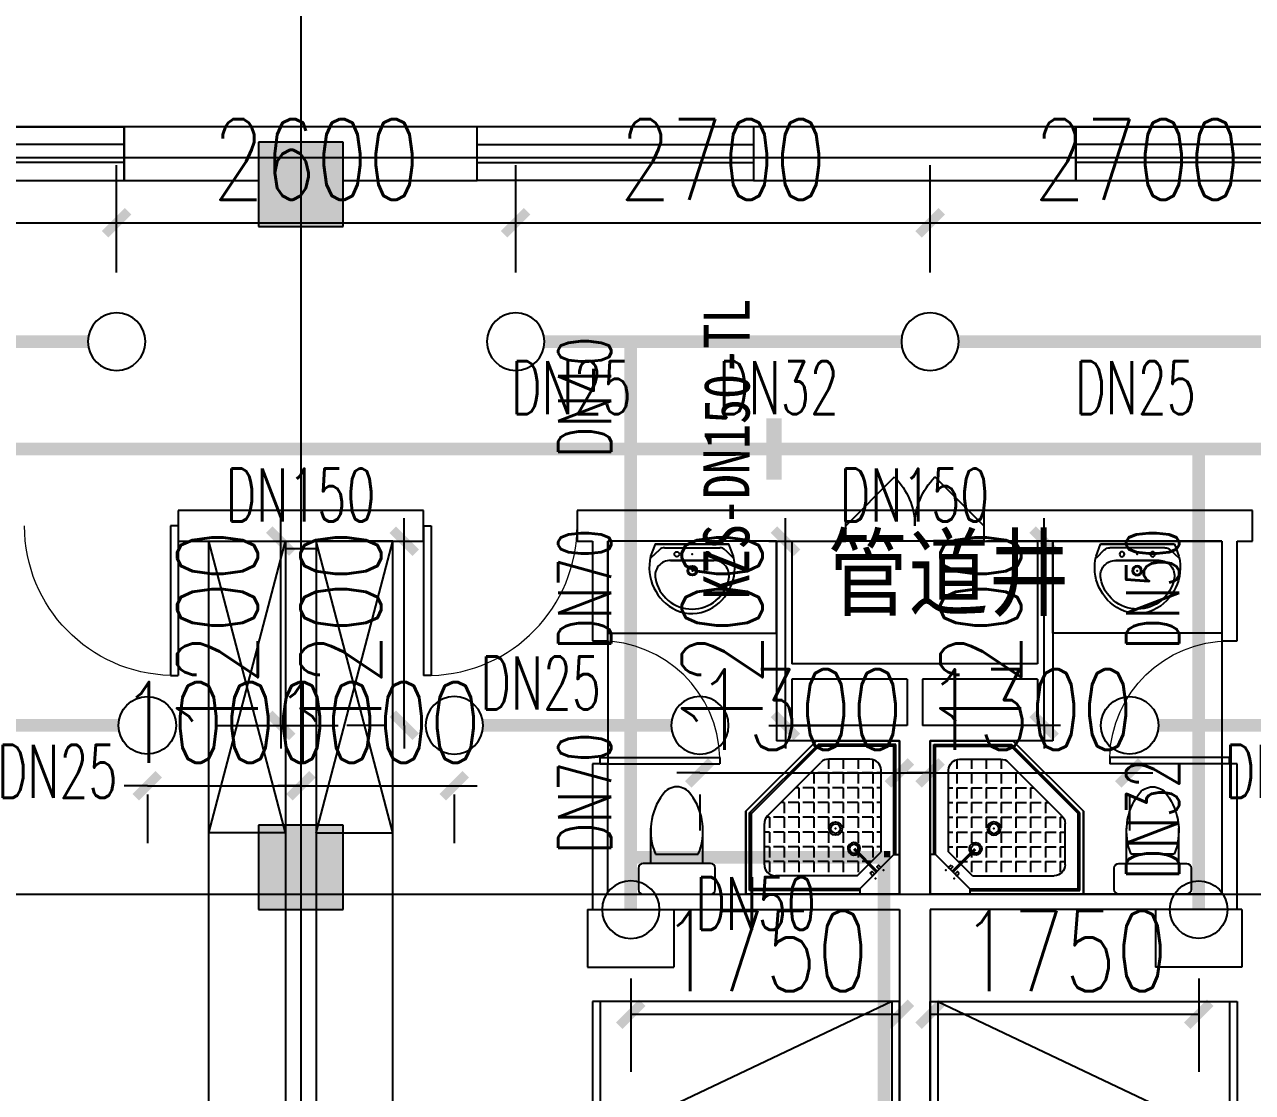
# Model space of a CAD drawing. Extents: x 0 to 2838408, y -923048 to 203859.
# Drawn here: x 2754963 to 2762963, y -263584 to -256626 of the extents above; entities that cross this region are included whole.
import ezdxf
from ezdxf.enums import TextEntityAlignment as Align

# ---------------------------------------------------------------- set-up
doc = ezdxf.new("R2010")
doc.units = 0
doc.header["$LTSCALE"] = 1000
for name, color, linetype in [('A-Fixt', 81, 'Continuous'), ('CLAYER', 7, 'Continuous'), ('COLUMN', 9, 'Continuous'), ('DIM_喷淋', 3, 'Continuous'), ('DOOR_FIRE', 4, 'Continuous'), ('DOTE', 8, 'Continuous'), ('EQUIP_喷头', 7, 'Continuous'), ('GROUND', 2, 'Continuous'), ('PIPE-喷淋', 6, 'Continuous'), ('PUB_HATCH', 8, 'Continuous'), ('TEXT_喷淋', 7, 'Continuous'), ('TWT_DIM', 3, 'Continuous'), ('WALL', 9, 'Continuous'), ('WINDOW', 4, 'Continuous'), ('XREF', 8, 'Continuous'), ('抗震支吊架', 2, 'Continuous'), ('洁具', 213, 'Continuous'), ('配景', 3, 'Continuous')]:
    doc.layers.add(name, color=color, linetype=linetype)
doc.styles.add('_TCH_DIM_T3', font='SIMPLEX', dxfattribs={"width": 0.75, "bigfont": 'HZTXT'})
doc.styles.add('_TWT_PIPEDN', font='SIMPLEX', dxfattribs={"width": 0.8, "height": 2.3, "bigfont": 'HZTXT'})
doc.styles.add('kzcad', font='', dxfattribs={"width": 0.8})
doc.styles.get("Standard").update_dxf_attribs({"font": 'geniso.shx', "bigfont": 'hztxt.shx'})
doc.styles.get('kzcad').set_extended_font_data('SimSun')
doc.dimstyles.new('_TWT_ARCH&&150', dxfattribs={"dimtxt": 525, "dimasz": 150, "dimexe": 375, "dimexo": 450, "dimgap": 150, "dimtad": 1, "dimdec": 0, "dimzin": 0, "dimdsep": 46, "dimtxsty": '_TCH_DIM_T3', "dimblk": 'ARCHTICK', "dimcen": 0.09, "dimclrt": 7, "dimazin": 2, "dimtfac": 1, "dimtdec": 0, "dimtix": 1, "dimtmove": 2, "dimatfit": 3, "dimfxl": 1, "dimtolj": 1, "dimtzin": 0, "dimarcsym": 0})

# ---------------------------------------------------------------- blocks, each defined once
blk = doc.blocks.new('1F平面-CAD导入_dwg_Drawing4_t3_dwg_$plan$00001613-474159-1F-927810-1F')
at = {"layer": '洁具'}
for p, q in [((-30, 250), (-170, 250)), ((-200, 169.7), (-430.4, 169.7)), ((-260.4, -139.7), (-260.4, 139.7)), ((-200, -169.7), (-200, -220)), ((-170, -250), (-30, -250))]:
    blk.add_line(p, q, dxfattribs=at)
for points in [[(-200, 220), (-200, 169.7), (-200, -169.7), (-430.4, -169.7)], [(0, -220), (0, 220)]]:
    blk.add_lwpolyline(points, dxfattribs=at)
for centre, radius, start, end in [((-170, 220), 30, 90, 180), ((-30, 220), 30, 0, 90), ((-412.8, -227.4), 397.5, 67.45048, 126.63814), ((-589.6, 0), 109.8, 123.45086, 236.54914), ((-412.8, 227.4), 397.5, 233.36186, 292.54952), ((-170, -220), 30, 180, 270), ((-30, -220), 30, 270, 0)]:
    blk.add_arc(centre, radius, start, end, dxfattribs=at)
blk = doc.blocks.new('$lvtry$00000169')
at = {"color": 0}
for p, q in [((258.9, -36), (258.9, 0)), ((258.9, -36), (36, -258.9)), ((258.9, -24), (976, -24)), ((258.9, -36), (964, -36)), ((964, -36), (976, -24)), ((964, -36), (964, -525.1)), ((976, -24), (976, -530.1)), ((276.1, -120), (120, -276.1)), ((143.9, -151), (290.7, -298.1)), ((151, -143.9), (297.8, -291)), ((269.6, -212.7), (269.6, -142.7)), ((276.1, -120), (808, -120)), ((365.9, -212.7), (365.9, -142.7)), ((462.1, -212.7), (462.1, -142.7)), ((558.4, -212.7), (558.4, -142.7)), ((654.6, -212.7), (654.6, -142.7)), ((750.9, -212.7), (750.9, -142.7)), ((847.1, -212.7), (847.1, -142.7)), ((173.4, -308.9), (173.4, -238.9)), ((183.4, -212.7), (205.5, -212.7)), ((219.6, -212.7), (243.4, -212.7)), ((269.6, -212.7), (339.6, -212.7)), ((269.6, -262.8), (269.6, -238.9)), ((365.9, -212.7), (435.9, -212.7)), ((365.9, -308.9), (365.9, -238.9)), ((462.1, -212.7), (532.1, -212.7)), ((462.1, -308.9), (462.1, -238.9)), ((558.4, -212.7), (628.4, -212.7)), ((558.4, -308.9), (558.4, -238.9)), ((654.6, -212.7), (724.6, -212.7)), ((654.6, -308.9), (654.6, -238.9)), ((750.9, -212.7), (820.9, -212.7)), ((750.9, -308.9), (750.9, -238.9)), ((847.1, -212.7), (880, -212.7)), ((847.1, -308.9), (847.1, -238.9)), ((880, -192), (880, -460.5)), ((36, -258.9), (0, -258.9)), ((24, -258.9), (24, -976)), ((36, -258.9), (36, -964)), ((120, -276.1), (120, -808)), ((120, -308.9), (147.1, -308.9)), ((173.4, -308.9), (243.4, -308.9)), ((334.3, -308.9), (339.6, -308.9)), ((365.9, -308.9), (435.9, -308.9)), ((462.1, -308.9), (532.1, -308.9)), ((558.4, -308.9), (628.4, -308.9)), ((654.6, -308.9), (724.6, -308.9)), ((750.9, -308.9), (820.9, -308.9)), ((847.1, -308.9), (880, -308.9)), ((173.4, -405.2), (173.4, -335.2)), ((269.6, -405.2), (269.6, -335.2)), ((365.9, -405.2), (365.9, -335.2)), ((462.1, -405.2), (462.1, -335.2)), ((558.4, -405.2), (558.4, -335.2)), ((654.6, -405.2), (654.6, -335.2)), ((750.9, -405.2), (750.9, -335.2)), ((847.1, -405.2), (847.1, -335.2)), ((120, -405.2), (147.1, -405.2)), ((173.4, -405.2), (243.4, -405.2)), ((173.4, -501.4), (173.4, -431.4)), ((269.6, -405.2), (339.6, -405.2)), ((269.6, -501.4), (269.6, -431.4)), ((365.9, -405.2), (378.6, -405.2)), ((365.9, -501.4), (365.9, -431.4)), ((462.1, -405.2), (532.1, -405.2)), ((462.1, -501.4), (462.1, -431.4)), ((558.4, -405.2), (628.4, -405.2)), ((558.4, -501.4), (558.4, -431.4)), ((654.6, -405.2), (724.6, -405.2)), ((654.6, -501.4), (654.6, -431.4)), ((750.9, -405.2), (820.9, -405.2)), ((750.9, -501.4), (750.9, -431.4)), ((847.1, -405.2), (880, -405.2)), ((847.1, -501.4), (847.1, -431.4)), ((120, -501.4), (147.1, -501.4)), ((173.4, -501.4), (243.4, -501.4)), ((173.4, -597.7), (173.4, -527.7)), ((269.6, -501.4), (339.6, -501.4)), ((269.6, -597.7), (269.6, -527.7)), ((365.9, -501.4), (435.9, -501.4)), ((365.9, -597.7), (365.9, -527.7)), ((462.1, -501.4), (532.1, -501.4)), ((462.1, -597.7), (462.1, -527.7)), ((858.9, -511.4), (511.4, -858.9)), ((964, -525.1), (525.1, -964)), ((976, -530.1), (530.1, -976)), ((558.4, -501.4), (628.4, -501.4)), ((558.4, -597.7), (558.4, -527.7)), ((654.6, -501.4), (724.6, -501.4)), ((654.6, -597.7), (654.6, -527.7)), ((750.9, -501.4), (820.9, -501.4)), ((750.9, -597.7), (750.9, -527.7)), ((847.1, -501.4), (867.2, -501.4)), ((964, -525.1), (976, -530.1)), ((120, -597.7), (147.1, -597.7)), ((173.4, -597.7), (243.4, -597.7)), ((173.4, -693.9), (173.4, -623.9)), ((269.6, -597.7), (339.6, -597.7)), ((269.6, -693.9), (269.6, -623.9)), ((365.9, -597.7), (435.9, -597.7)), ((365.9, -693.9), (365.9, -623.9)), ((462.1, -597.7), (532.1, -597.7)), ((462.1, -693.9), (462.1, -623.9)), ((558.4, -597.7), (628.4, -597.7)), ((558.4, -693.9), (558.4, -623.9)), ((654.6, -597.7), (724.6, -597.7)), ((654.6, -693.9), (654.6, -623.9)), ((750.9, -597.7), (772.6, -597.7)), ((120, -693.9), (147.1, -693.9)), ((173.4, -693.9), (243.4, -693.9)), ((269.6, -693.9), (339.6, -693.9)), ((365.9, -693.9), (435.9, -693.9)), ((462.1, -693.9), (532.1, -693.9)), ((558.4, -693.9), (628.4, -693.9)), ((654.6, -693.9), (676.4, -693.9)), ((120, -790.2), (147.1, -790.2)), ((173.4, -790.2), (173.4, -720.2)), ((173.4, -790.2), (243.4, -790.2)), ((269.6, -790.2), (269.6, -720.2)), ((269.6, -790.2), (339.6, -790.2)), ((365.9, -790.2), (365.9, -720.2)), ((365.9, -790.2), (435.9, -790.2)), ((462.1, -790.2), (462.1, -720.2)), ((462.1, -790.2), (532.1, -790.2)), ((558.4, -790.2), (558.4, -720.2)), ((558.4, -790.2), (580.1, -790.2)), ((173.4, -877.5), (173.4, -816.4)), ((269.6, -880), (269.6, -816.4)), ((365.9, -880), (365.9, -816.4)), ((462.1, -880), (462.1, -816.4)), ((192, -880), (460.5, -880)), ((36, -964), (24, -976)), ((24, -976), (530.1, -976)), ((36, -964), (525.1, -964)), ((525.1, -964), (530.1, -976))]:
    blk.add_line(p, q, dxfattribs=at)
blk.add_lwpolyline([(0, 0), (0, -1000), (540, -1000), (1000, -540), (1000, 0)], close=True)
for points in [[(0, 0), (0, -1000)], [(0, 0), (1000, 0)], [(1000, 0), (1000, -540)], [(189.7, -136.1), (177.9, -147.9), (162.5, -132.5), (174.3, -120.7)], [(136.1, -189.7), (147.9, -177.9), (132.5, -162.5), (120.7, -174.3)], [(1000, -540), (540, -1000)], [(0, -1000), (540, -1000)]]:
    blk.add_lwpolyline(points, close=True, dxfattribs=at)
for radius in [43.8, 31.1]:
    blk.add_circle((416.2, -427.6), radius, dxfattribs=at)
for centre, radius, start, end in [((808, -192), 72, 0, 90), ((296, -295.7), 40.6, 142.58296, 128.41974), ((296, -295.7), 28.6, 145.82801, 125.65986), ((808, -460.5), 72, 315, 0), ((192, -808), 72, 180, 270), ((460.5, -808), 72, 270, 315)]:
    blk.add_arc(centre, radius, start, end, dxfattribs=at)
for p in [(103.2, -155.8, 0), (156.1, -102.2, 0), (415.8, -428.1, 0)]:
    blk.add_point(p, dxfattribs=at)
blk = doc.blocks.new('$lvtry$00000178')
at = {"color": 0}
for p, q in [((-238.4, 0), (238.4, 0)), ((-214.1, -36.1), (-272.1, -90.6)), ((-179.8, -22.5), (180.1, -22.5)), ((215.7, -37.5), (268.3, -90.8)), ((-141.7, -105.2), (140.2, -105.2)), ((140.2, -105.2), (-141.7, -105.2))]:
    blk.add_line(p, q, dxfattribs=at)
blk.add_lwpolyline([(-103.6, -429.7, 0.224698), (110.4, -425.4, 0.348046), (268.9, -78.5), (239.5, 0), (-241.3, 0), (-270.7, -78.5, 0.356844)], format="xyb", close=True, dxfattribs=at)
for centre, radius in [((-100, -65), 16.3), ((100, -65), 16.3), ((1.4, -172.5), 31.6)]:
    blk.add_circle(centre, radius, dxfattribs=at)
at = {"color": 0, "lineweight": 13}
blk.add_circle((1.4, -172.5), 23, dxfattribs=at)
at = {"color": 0}
for centre, radius, start, end in [((-179.8, -72.5), 50, 90, 133.18096), ((180.1, -72.5), 50, 44.56072, 90), ((-141.7, -205.2), 100, 90, 190.56023), ((140.2, -205.2), 100, 349.43977, 90), ((-0.7, -179), 243.4, 190.56023, 349.43977)]:
    blk.add_arc(centre, radius, start, end, dxfattribs=at)
for p in [(0, -65), (1.4, -172.5)]:
    blk.add_point(p, dxfattribs=at)
blk = doc.blocks.new('A$C70365C93')
at = {"layer": '洁具'}
blk.add_lwpolyline([(-1900, 2300), (-1900, 1700), (-800, 1700), (-800, 2300)], close=True, dxfattribs=at)
blk.add_blockref('$lvtry$00000178', (-1350, 2280), dxfattribs=at)
at = {"layer": '洁具', "rotation": 180}
blk.add_blockref('$lvtry$00000169', (0, 0), dxfattribs=at)
at = {"layer": '洁具', "extrusion": (0, 0, -1), "xscale": -1, "zscale": -1, "rotation": 90}
blk.add_blockref('1F平面-CAD导入_dwg_Drawing4_t3_dwg_$plan$00001613-474159-1F-927810-1F', (1450, 0), dxfattribs=at)
blk = doc.blocks.new('单人床')
at = {"layer": 'A-Fixt'}
for p, q in [((47773.8, 13973.4), (48673.8, 13973.4)), ((47773.8, 12073.4), (48673.8, 13973.4)), ((47773.8, 12073.4), (48673.8, 12073.4))]:
    blk.add_line(p, q, dxfattribs=at)
blk.add_lwpolyline([(47773.8, 14023.4), (48673.8, 14023.4), (48673.8, 12023.4), (47773.8, 12023.4), (47773.8, 14023.4)], dxfattribs=at)
blk = doc.blocks.new('CH_AP01')
for p, q in [((-311.4, 16.6), (-275, 0)), ((-275, 0), (275, 0)), ((275, 0), (311.4, 16.6))]:
    blk.add_line(p, q)
for centre, radius, start, end in [((-306.8, 555.3), 37.8, 100.18588, 202.83587), ((0, -578.9), 1212.6, 74.71041, 105.28959), ((0, -578.9), 1172.6, 75.02868, 104.97132), ((0, -1278.1), 1856.9, 80.61099, 99.38901), ((306.8, 555.3), 37.8, 337.16413, 79.81412), ((-1658.4, 201.9), 1359.7, 352.16586, 14.42826), ((-823.7, 250), 562.9, 335.50378, 31.09034), ((-823.7, 250), 602.9, 335.50378, 30.26909), ((0, -578.9), 1092.6, 75.87672, 104.12328), ((823.7, 250), 602.9, 149.73091, 204.49622), ((823.7, 250), 562.9, 148.90966, 204.49622), ((1658.4, 201.9), 1359.7, 165.57174, 187.83414)]:
    blk.add_arc(centre, radius, start, end)
blk = doc.blocks.new('A$C61295E98')
at = {"color": 3}
for p, q in [((544, 597.9), (0, 597.9)), ((0, 597.9), (0, 0)), ((161.4, 597.9), (161.4, 0)), ((170.4, 0.2), (170.4, 597.6)), ((602.7, 572.2), (602.7, 25.6)), ((624, 517.9), (624, 80)), ((544, 0), (0, 0))]:
    blk.add_line(p, q, dxfattribs=at)
for points in [[(81.8, 540.3), (75.3, 540.3), (75.3, 576.8), (81.8, 576.8)], [(81.8, 453.1), (75.3, 453.1), (75.3, 489.6), (81.8, 489.6)], [(81.8, 352.9), (75.3, 352.9), (75.3, 389.4), (81.8, 389.4)]]:
    blk.add_lwpolyline(points, close=True, dxfattribs=at)
for centre in [(74, 250.1), (74, 164.2), (74, 70.5)]:
    blk.add_circle(centre, 15.7, dxfattribs=at)
for centre, start, end in [((544, 517.9), 360, 90), ((544, 80), 270, 0)]:
    blk.add_arc(centre, 80, start, end, dxfattribs=at)
blk = doc.blocks.new('宿舍')
at = {"layer": 'A-Fixt'}
for p, q in [((47853.8, 13801.7), (48353.8, 15701.7)), ((48353.8, 13801.7), (47853.8, 15701.7)), ((47853.8, 13801.7), (48353.8, 13801.7))]:
    blk.add_line(p, q, dxfattribs=at)
for points in [[(47853.8, 8601.7), (48353.8, 8601.7), (48353.8, 15701.7), (47853.8, 15701.7)], [(47853.8, 10676.1), (47970.5, 10676.1), (47970.5, 11742.6), (47853.8, 11742.6)]]:
    blk.add_lwpolyline(points, close=True, dxfattribs=at)
at = {"xscale": -1, "rotation": 90}
for p in [(63677.2, 60475.5), (63677.2, 58775.5)]:
    blk.add_blockref('单人床', p, dxfattribs=at)
at = {"layer": 'A-Fixt', "xscale": -1, "rotation": 180}
for p in [(50002, 9140.5), (51117.2, 9140.5)]:
    blk.add_blockref('CH_AP01', p, dxfattribs=at)
at = {"layer": '配景', "color": 252}
blk.add_blockref('A$C61295E98', (47853.8, 7096.6), dxfattribs=at)
blk = doc.blocks.new('$WINLIB2D$00000001')
at = {"color": 0}
for points in [[(-0.5, 0.5), (-0.5, -0.5)], [(-0.5, 0.5), (0.5, 0.5)], [(0.5, -0.5), (0.5, 0.5)], [(0.5, 0.1667), (-0.5, 0.1667)], [(0.5, -0.1667), (-0.5, -0.1667)], [(-0.5, -0.5), (0.5, -0.5)]]:
    blk.add_lwpolyline(points, dxfattribs=at)
blk = doc.blocks.new('$DorLib2D$00000116')
at = {"color": 0}
for p, q in [((-0.5, 0), (-0.1464, 0.3536)), ((0.5, 0), (0.1464, 0.3536))]:
    blk.add_line(p, q, dxfattribs=at)
for centre, start, end in [((-0.5, 0), 0, 45), ((0.5, 0), 135, 180)]:
    blk.add_arc(centre, 0.5, start, end, dxfattribs=at)
blk = doc.blocks.new('$DorLib2D$00000001')
for p, q in [((0.45, 0.975), (0.5, 0.975)), ((0.45, 0), (0.45, 0.975)), ((0.5, 0), (0.5, 0.975)), ((0.5, 0), (0.45, 0))]:
    blk.add_line(p, q)
at = {"lineweight": 13}
blk.add_arc((0.475, 0), 0.975, 91.46928, 180, dxfattribs=at)
blk = doc.blocks.new('1F1')
at = {"layer": 'PUB_HATCH'}
for points in [[(2420991.7, -257392.2), (2420441.7, -257392.2), (2420441.7, -257942.2), (2420991.7, -257942.2)], [(2420991.7, -261842.2), (2420441.7, -261842.2), (2420441.7, -262392.2), (2420991.7, -262392.2)]]:
    blk.add_hatch(color=256, dxfattribs=at).paths.add_polyline_path(points)
at = {"layer": 'COLUMN'}
for p, q in [((2420991.7, -257392.2), (2420441.7, -257392.2)), ((2420441.7, -257392.2), (2420441.7, -257942.2)), ((2420991.7, -257942.2), (2420991.7, -257392.2)), ((2420441.7, -257942.2), (2420991.7, -257942.2)), ((2420991.7, -261842.2), (2420441.7, -261842.2)), ((2420441.7, -261842.2), (2420441.7, -262392.2)), ((2420991.7, -262392.2), (2420991.7, -261842.2)), ((2420441.7, -262392.2), (2420991.7, -262392.2))]:
    blk.add_line(p, q, dxfattribs=at)
at = {"layer": 'DOOR_FIRE'}
for p, q in [((2425166.7, -259792.2), (2424266.7, -259792.2)), ((2425166.7, -259992.2), (2424266.7, -259992.2))]:
    blk.add_line(p, q, dxfattribs=at)
at = {"layer": 'DOTE'}
for p, q in [((2420716.7, -187892.2), (2420716.7, -271092.2)), ((2343216.7, -257492.2), (2453916.7, -257492.2)), ((2343216.7, -262292.2), (2453916.7, -262292.2))]:
    blk.add_line(p, q, dxfattribs=at)
at = {"layer": 'GROUND'}
blk.add_lwpolyline([(2436966.7, -257292.2), (2363416.7, -257292.2)], dxfattribs=at)
at = {"layer": 'WALL'}
for p, q in [((2420716.7, -257292.2), (2419566.7, -257292.2)), ((2419566.7, -257292.2), (2419566.7, -257642.2)), ((2421866.7, -257292.2), (2420716.7, -257292.2)), ((2421866.7, -257642.2), (2421866.7, -257292.2)), ((2425766.7, -257292.2), (2423666.7, -257292.2)), ((2423666.7, -257292.2), (2423666.7, -257642.2)), ((2425766.7, -257642.2), (2425766.7, -257292.2)), ((2419566.7, -257642.2), (2420441.7, -257642.2)), ((2420991.7, -257642.2), (2421866.7, -257642.2)), ((2423666.7, -257642.2), (2425766.7, -257642.2)), ((2421516.7, -259792.2), (2419916.7, -259792.2)), ((2419916.7, -259792.2), (2419916.7, -259992.2)), ((2421516.7, -259992.2), (2421516.7, -259792.2)), ((2422616.7, -259792.2), (2422516.7, -259792.2)), ((2422516.7, -259792.2), (2422516.7, -259992.2)), ((2423816.7, -259792.2), (2422616.7, -259792.2)), ((2424266.7, -259792.2), (2423816.7, -259792.2)), ((2424266.7, -259992.2), (2424266.7, -259792.2)), ((2425616.7, -259792.2), (2425166.7, -259792.2)), ((2425166.7, -259792.2), (2425166.7, -259992.2)), ((2426816.7, -259792.2), (2425616.7, -259792.2)), ((2426916.7, -259792.2), (2426816.7, -259792.2)), ((2426916.7, -259992.2), (2426916.7, -259792.2)), ((2419916.7, -259992.2), (2421516.7, -259992.2)), ((2422516.7, -259992.2), (2422616.7, -259992.2)), ((2422616.7, -259992.2), (2422616.7, -260642.2)), ((2423816.7, -259992.2), (2422716.7, -259992.2)), ((2422716.7, -260642.2), (2422716.7, -259992.2)), ((2423816.7, -259992.2), (2423816.7, -260792.2)), ((2423916.7, -259992.2), (2424266.7, -259992.2)), ((2423916.7, -259992.2), (2423916.7, -260792.2)), ((2425166.7, -259992.2), (2425516.7, -259992.2)), ((2425516.7, -259992.2), (2425516.7, -260792.2)), ((2426716.7, -259992.2), (2425616.7, -259992.2)), ((2425616.7, -259992.2), (2425616.7, -260792.2)), ((2426716.7, -259992.2), (2426716.7, -260642.2)), ((2426816.7, -260642.2), (2426816.7, -259992.2)), ((2426816.7, -259992.2), (2426916.7, -259992.2)), ((2420616.7, -260042.2), (2420616.7, -261842.2)), ((2420816.7, -260042.2), (2420616.7, -260042.2)), ((2420816.7, -260042.2), (2420816.7, -261842.2)), ((2422616.7, -260642.2), (2422716.7, -260642.2)), ((2426716.7, -260642.2), (2426816.7, -260642.2)), ((2423816.7, -260792.2), (2423816.7, -261292.2)), ((2424716.7, -260792.2), (2423916.7, -260792.2)), ((2425516.7, -260792.2), (2424716.7, -260792.2)), ((2425616.7, -260792.2), (2425616.7, -261292.2)), ((2424666.7, -260892.2), (2423916.7, -260892.2)), ((2423916.7, -260892.2), (2423916.7, -261192.2)), ((2424666.7, -260892.2), (2424666.7, -261192.2)), ((2425516.7, -260892.2), (2424766.7, -260892.2)), ((2424766.7, -260892.2), (2424766.7, -261192.2)), ((2425516.7, -260892.2), (2425516.7, -261192.2)), ((2424666.7, -261192.2), (2423916.7, -261192.2)), ((2425516.7, -261192.2), (2424766.7, -261192.2)), ((2424616.7, -261292.2), (2423816.7, -261292.2)), ((2424616.7, -261292.2), (2424616.7, -262292.2)), ((2424816.7, -261292.2), (2424816.7, -262292.2)), ((2425616.7, -261292.2), (2424816.7, -261292.2)), ((2422716.7, -261442.2), (2422616.7, -261442.2)), ((2422616.7, -261442.2), (2422616.7, -262392.2)), ((2422716.7, -262292.2), (2422716.7, -261442.2)), ((2426816.7, -261442.2), (2426716.7, -261442.2)), ((2426716.7, -261442.2), (2426716.7, -262292.2)), ((2426816.7, -262392.2), (2426816.7, -261442.2)), ((2422716.7, -262292.2), (2424616.7, -262292.2)), ((2426716.7, -262292.2), (2424816.7, -262292.2)), ((2420616.7, -262392.2), (2420616.7, -267042.2)), ((2420816.7, -262392.2), (2420816.7, -267042.2)), ((2422616.7, -262392.2), (2424616.7, -262392.2)), ((2424616.7, -262392.2), (2424616.7, -267342.2)), ((2426816.7, -262392.2), (2424816.7, -262392.2)), ((2424816.7, -262392.2), (2424816.7, -267342.2))]:
    blk.add_line(p, q, dxfattribs=at)
at = {"layer": 'WINDOW'}
for p, q in [((2422716.7, -260642.2), (2422716.7, -261442.2)), ((2426716.7, -260642.2), (2426716.7, -261442.2))]:
    blk.add_line(p, q, dxfattribs=at)
at = {"xscale": -1}
for name, p in [('宿舍', (2468470.6, -275693.9)), ('A$C70365C93', (2424816.7, -262292.2)), ('宿舍', (2476470.6, -275693.9))]:
    blk.add_blockref(name, p, dxfattribs=at)
for name, p in [('宿舍', (2372962.9, -275693.9)), ('A$C70365C93', (2424616.7, -262292.2))]:
    blk.add_blockref(name, p)
at = {"layer": 'DOOR_FIRE', "xscale": 900, "yscale": -900, "zscale": 200, "rotation": 179.9999999994664}
blk.add_blockref('$DorLib2D$00000116', (2424716.7, -259892.2), dxfattribs=at)
at = {"layer": 'WINDOW'}
for name, p, xscale, yscale, zscale in [('$WINLIB2D$00000001', (2418666.7, -257467.2), 1800, 350, 1800), ('$WINLIB2D$00000001', (2426666.7, -257467.2), 1800, 350, 1800), ('$DorLib2D$00000001', (2419416.7, -259892.2), 1000, -1000, 1000), ('$DorLib2D$00000001', (2422016.7, -259892.2), -1000, -1000, -1000)]:
    blk.add_blockref(name, p, dxfattribs=dict(at, xscale=xscale, yscale=yscale, zscale=zscale))
for name, p, xscale, yscale, zscale, rotation in [('$WINLIB2D$00000001', (2422766.7, -257467.2), -1800, 350, -1800, 359.9999999999431), ('$DorLib2D$00000001', (2422666.7, -261042.2), 800, 800, 800, 269.9999999994664), ('$DorLib2D$00000001', (2426766.7, -261042.2), 800, -800, 800, 269.9999999994664)]:
    blk.add_blockref(name, p, dxfattribs=dict(at, xscale=xscale, yscale=yscale, zscale=zscale, rotation=rotation))
at = {"layer": 'CLAYER'}
blk.add_text('管道井', height=525, dxfattribs=at).set_placement((2424149.1, -260479.2))
blk = doc.blocks.new('_ArchTick')
at = {"color": 0, "linetype": 'ByBlock', "const_width": 0.4}
blk.add_lwpolyline([(-0.5, -0.5), (0.5, 0.5)], dxfattribs=at)
blk = doc.blocks.new('*D1174')
at = {"layer": 'Defpoints', "color": 0, "linetype": 'ByBlock', "transparency": 16777216}
for p in [(2760862.5, -261192.2), (2762162.5, -261192.2), (2762162.5, -261502)]:
    blk.add_point(p, dxfattribs=at)
at = {"layer": 'TWT_DIM', "color": 0, "linetype": 'ByBlock', "lineweight": -2, "transparency": 16777216}
for p, q in [((2760862.5, -261502), (2760712.5, -261502)), ((2760862.5, -261502), (2762162.5, -261502)), ((2762162.5, -261502), (2762312.5, -261502)), ((2760862.5, -261642.2), (2760862.5, -261877)), ((2762162.5, -261642.2), (2762162.5, -261877))]:
    blk.add_line(p, q, dxfattribs=at)
at = {"layer": 'TWT_DIM', "color": 0, "linetype": 'ByBlock', "lineweight": -2, "transparency": 16777216, "xscale": 150, "yscale": 150, "zscale": 150}
blk.add_blockref('_ArchTick', (2760862.5, -261502), dxfattribs=at)
at = {"layer": 'TWT_DIM', "color": 0, "linetype": 'ByBlock', "lineweight": -2, "transparency": 16777216, "xscale": 150, "yscale": 150, "zscale": 150, "rotation": 180}
blk.add_blockref('_ArchTick', (2762162.5, -261502), dxfattribs=at)
at = {"layer": 'TWT_DIM', "color": 7, "linetype": 'ByBlock', "transparency": 16777216, "insert": (2761512.5, -261089.5), "char_height": 525, "attachment_point": 5, "style": '_TCH_DIM_T3'}
blk.add_mtext('\\A1;1300', dxfattribs=at)
blk = doc.blocks.new('*D1175')
at = {"layer": 'Defpoints', "color": 0, "linetype": 'ByBlock', "transparency": 16777216}
for p in [(2759362.5, -261192.2), (2760662.5, -261192.2), (2760662.5, -261502)]:
    blk.add_point(p, dxfattribs=at)
at = {"layer": 'TWT_DIM', "color": 0, "linetype": 'ByBlock', "lineweight": -2, "transparency": 16777216}
for p, q in [((2759362.5, -261502), (2759212.5, -261502)), ((2759362.5, -261502), (2760662.5, -261502)), ((2760662.5, -261502), (2760812.5, -261502)), ((2759362.5, -261642.2), (2759362.5, -261877)), ((2760662.5, -261642.2), (2760662.5, -261877))]:
    blk.add_line(p, q, dxfattribs=at)
at = {"layer": 'TWT_DIM', "color": 0, "linetype": 'ByBlock', "lineweight": -2, "transparency": 16777216, "xscale": 150, "yscale": 150, "zscale": 150}
blk.add_blockref('_ArchTick', (2759362.5, -261502), dxfattribs=at)
at = {"layer": 'TWT_DIM', "color": 0, "linetype": 'ByBlock', "lineweight": -2, "transparency": 16777216, "xscale": 150, "yscale": 150, "zscale": 150, "rotation": 180}
blk.add_blockref('_ArchTick', (2760662.5, -261502), dxfattribs=at)
at = {"layer": 'TWT_DIM', "color": 7, "linetype": 'ByBlock', "transparency": 16777216, "insert": (2760012.5, -261089.5), "char_height": 525, "attachment_point": 5, "style": '_TCH_DIM_T3'}
blk.add_mtext('\\A1;1300', dxfattribs=at)
blk = doc.blocks.new('*D1178')
at = {"layer": 'Defpoints', "color": 0, "linetype": 'ByBlock', "transparency": 16777216}
for p in [(2760862.5, -262392.2), (2762612.5, -262392.2), (2762612.5, -263074.5)]:
    blk.add_point(p, dxfattribs=at)
at = {"layer": 'TWT_DIM', "color": 0, "linetype": 'ByBlock', "lineweight": -2, "transparency": 16777216}
for p, q in [((2760862.5, -262842.2), (2760862.5, -263449.5)), ((2762612.5, -262842.2), (2762612.5, -263449.5)), ((2760862.5, -263074.5), (2762612.5, -263074.5))]:
    blk.add_line(p, q, dxfattribs=at)
at = {"layer": 'TWT_DIM', "color": 0, "linetype": 'ByBlock', "lineweight": -2, "transparency": 16777216, "xscale": 150, "yscale": 150, "zscale": 150, "rotation": 180}
blk.add_blockref('_ArchTick', (2760862.5, -263074.5), dxfattribs=at)
at = {"layer": 'TWT_DIM', "color": 0, "linetype": 'ByBlock', "lineweight": -2, "transparency": 16777216, "xscale": 150, "yscale": 150, "zscale": 150}
blk.add_blockref('_ArchTick', (2762612.5, -263074.5), dxfattribs=at)
at = {"layer": 'TWT_DIM', "color": 7, "linetype": 'ByBlock', "transparency": 16777216, "insert": (2761737.5, -262662), "char_height": 525, "attachment_point": 5, "style": '_TCH_DIM_T3'}
blk.add_mtext('\\A1;1750', dxfattribs=at)
blk = doc.blocks.new('*D1180')
at = {"layer": 'Defpoints', "color": 0, "linetype": 'ByBlock', "transparency": 16777216}
for p in [(2761604.8, -259992.2), (2762162.5, -259992.2), (2762162.5, -261192.2)]:
    blk.add_point(p, dxfattribs=at)
at = {"layer": 'TWT_DIM', "color": 0, "linetype": 'ByBlock', "lineweight": -2, "transparency": 16777216}
for p, q in [((2761604.8, -259992.2), (2761604.8, -259842.2)), ((2761712.5, -259992.2), (2761229.8, -259992.2)), ((2761604.8, -261192.2), (2761604.8, -259992.2)), ((2761712.5, -261192.2), (2761229.8, -261192.2)), ((2761604.8, -261192.2), (2761604.8, -261342.2))]:
    blk.add_line(p, q, dxfattribs=at)
at = {"layer": 'TWT_DIM', "color": 0, "linetype": 'ByBlock', "lineweight": -2, "transparency": 16777216, "xscale": 150, "yscale": 150, "zscale": 150}
for p, rotation in [((2761604.8, -259992.2), 270), ((2761604.8, -261192.2), 90)]:
    blk.add_blockref('_ArchTick', p, dxfattribs=dict(at, rotation=rotation))
at = {"layer": 'TWT_DIM', "color": 7, "linetype": 'ByBlock', "transparency": 16777216, "insert": (2761192.3, -260592.2), "char_height": 525, "attachment_point": 5, "rotation": 90, "style": '_TCH_DIM_T3'}
blk.add_mtext('\\A1;1200', dxfattribs=at)
blk = doc.blocks.new('*D1182')
at = {"layer": 'Defpoints', "color": 0, "linetype": 'ByBlock', "transparency": 16777216}
for p in [(2758912.5, -262392.2), (2760662.5, -262392.2), (2760662.5, -263074.5)]:
    blk.add_point(p, dxfattribs=at)
at = {"layer": 'TWT_DIM', "color": 0, "linetype": 'ByBlock', "lineweight": -2, "transparency": 16777216}
for p, q in [((2758912.5, -262842.2), (2758912.5, -263449.5)), ((2760662.5, -262842.2), (2760662.5, -263449.5)), ((2758912.5, -263074.5), (2760662.5, -263074.5))]:
    blk.add_line(p, q, dxfattribs=at)
at = {"layer": 'TWT_DIM', "color": 0, "linetype": 'ByBlock', "lineweight": -2, "transparency": 16777216, "xscale": 150, "yscale": 150, "zscale": 150, "rotation": 180}
blk.add_blockref('_ArchTick', (2758912.5, -263074.5), dxfattribs=at)
at = {"layer": 'TWT_DIM', "color": 0, "linetype": 'ByBlock', "lineweight": -2, "transparency": 16777216, "xscale": 150, "yscale": 150, "zscale": 150}
blk.add_blockref('_ArchTick', (2760662.5, -263074.5), dxfattribs=at)
at = {"layer": 'TWT_DIM', "color": 7, "linetype": 'ByBlock', "transparency": 16777216, "insert": (2759787.5, -262662), "char_height": 525, "attachment_point": 5, "style": '_TCH_DIM_T3'}
blk.add_mtext('\\A1;1750', dxfattribs=at)
blk = doc.blocks.new('*D1183')
at = {"layer": 'Defpoints', "color": 0, "linetype": 'ByBlock', "transparency": 16777216}
for p in [(2756762.5, -261192.2), (2757762.5, -261192.2), (2757762.5, -261585.5)]:
    blk.add_point(p, dxfattribs=at)
at = {"layer": 'TWT_DIM', "color": 0, "linetype": 'ByBlock', "lineweight": -2, "transparency": 16777216}
for p, q in [((2756762.5, -261585.5), (2756612.5, -261585.5)), ((2756762.5, -261585.5), (2757762.5, -261585.5)), ((2757762.5, -261585.5), (2757912.5, -261585.5)), ((2756762.5, -261642.2), (2756762.5, -261960.5)), ((2757762.5, -261642.2), (2757762.5, -261960.5))]:
    blk.add_line(p, q, dxfattribs=at)
at = {"layer": 'TWT_DIM', "color": 0, "linetype": 'ByBlock', "lineweight": -2, "transparency": 16777216, "xscale": 150, "yscale": 150, "zscale": 150}
blk.add_blockref('_ArchTick', (2756762.5, -261585.5), dxfattribs=at)
at = {"layer": 'TWT_DIM', "color": 0, "linetype": 'ByBlock', "lineweight": -2, "transparency": 16777216, "xscale": 150, "yscale": 150, "zscale": 150, "rotation": 180}
blk.add_blockref('_ArchTick', (2757762.5, -261585.5), dxfattribs=at)
at = {"layer": 'TWT_DIM', "color": 7, "linetype": 'ByBlock', "transparency": 16777216, "insert": (2757262.5, -261173), "char_height": 525, "attachment_point": 5, "style": '_TCH_DIM_T3'}
blk.add_mtext('\\A1;1000', dxfattribs=at)
blk = doc.blocks.new('*D1184')
at = {"layer": 'Defpoints', "color": 0, "linetype": 'ByBlock', "transparency": 16777216}
for p in [(2759362.5, -259992.2), (2759920.3, -259992.2), (2759362.5, -261192.2)]:
    blk.add_point(p, dxfattribs=at)
at = {"layer": 'TWT_DIM', "color": 0, "linetype": 'ByBlock', "lineweight": -2, "transparency": 16777216}
for p, q in [((2759920.3, -259992.2), (2759920.3, -259842.2)), ((2759812.5, -259992.2), (2760295.3, -259992.2)), ((2759920.3, -261192.2), (2759920.3, -259992.2)), ((2759812.5, -261192.2), (2760295.3, -261192.2)), ((2759920.3, -261192.2), (2759920.3, -261342.2))]:
    blk.add_line(p, q, dxfattribs=at)
at = {"layer": 'TWT_DIM', "color": 0, "linetype": 'ByBlock', "lineweight": -2, "transparency": 16777216, "xscale": 150, "yscale": 150, "zscale": 150}
for p, rotation in [((2759920.3, -259992.2), 270), ((2759920.3, -261192.2), 90)]:
    blk.add_blockref('_ArchTick', p, dxfattribs=dict(at, rotation=rotation))
at = {"layer": 'TWT_DIM', "color": 7, "linetype": 'ByBlock', "transparency": 16777216, "insert": (2759507.8, -260592.2), "char_height": 525, "attachment_point": 5, "rotation": 90, "style": '_TCH_DIM_T3'}
blk.add_mtext('\\A1;1200', dxfattribs=at)
blk = doc.blocks.new('*D1185')
at = {"layer": 'Defpoints', "color": 0, "linetype": 'ByBlock', "transparency": 16777216}
for p in [(2757436.2, -259992.2), (2757762.5, -259992.2), (2757762.5, -261192.2)]:
    blk.add_point(p, dxfattribs=at)
at = {"layer": 'TWT_DIM', "color": 0, "linetype": 'ByBlock', "lineweight": -2, "transparency": 16777216}
for p, q in [((2757436.2, -259992.2), (2757436.2, -259842.2)), ((2757312.5, -259992.2), (2757061.2, -259992.2)), ((2757436.2, -261192.2), (2757436.2, -259992.2)), ((2757312.5, -261192.2), (2757061.2, -261192.2)), ((2757436.2, -261192.2), (2757436.2, -261342.2))]:
    blk.add_line(p, q, dxfattribs=at)
at = {"layer": 'TWT_DIM', "color": 0, "linetype": 'ByBlock', "lineweight": -2, "transparency": 16777216, "xscale": 150, "yscale": 150, "zscale": 150}
for p, rotation in [((2757436.2, -259992.2), 270), ((2757436.2, -261192.2), 90)]:
    blk.add_blockref('_ArchTick', p, dxfattribs=dict(at, rotation=rotation))
at = {"layer": 'TWT_DIM', "color": 7, "linetype": 'ByBlock', "transparency": 16777216, "insert": (2757023.7, -260592.2), "char_height": 525, "attachment_point": 5, "rotation": 90, "style": '_TCH_DIM_T3'}
blk.add_mtext('\\A1;1200', dxfattribs=at)
blk = doc.blocks.new('*D1193')
at = {"layer": 'Defpoints', "color": 0, "linetype": 'ByBlock', "transparency": 16777216}
for p in [(2755762.5, -261192.2), (2756762.5, -261192.2), (2756762.5, -261585.5)]:
    blk.add_point(p, dxfattribs=at)
at = {"layer": 'TWT_DIM', "color": 0, "linetype": 'ByBlock', "lineweight": -2, "transparency": 16777216}
for p, q in [((2755762.5, -261585.5), (2755612.5, -261585.5)), ((2755762.5, -261585.5), (2756762.5, -261585.5)), ((2756762.5, -261585.5), (2756912.5, -261585.5)), ((2755762.5, -261642.2), (2755762.5, -261960.5)), ((2756762.5, -261642.2), (2756762.5, -261960.5))]:
    blk.add_line(p, q, dxfattribs=at)
at = {"layer": 'TWT_DIM', "color": 0, "linetype": 'ByBlock', "lineweight": -2, "transparency": 16777216, "xscale": 150, "yscale": 150, "zscale": 150}
blk.add_blockref('_ArchTick', (2755762.5, -261585.5), dxfattribs=at)
at = {"layer": 'TWT_DIM', "color": 0, "linetype": 'ByBlock', "lineweight": -2, "transparency": 16777216, "xscale": 150, "yscale": 150, "zscale": 150, "rotation": 180}
blk.add_blockref('_ArchTick', (2756762.5, -261585.5), dxfattribs=at)
at = {"layer": 'TWT_DIM', "color": 7, "linetype": 'ByBlock', "transparency": 16777216, "insert": (2756262.5, -261173), "char_height": 525, "attachment_point": 5, "style": '_TCH_DIM_T3'}
blk.add_mtext('\\A1;1000', dxfattribs=at)
blk = doc.blocks.new('*D1195')
at = {"layer": 'Defpoints', "color": 0, "linetype": 'ByBlock', "transparency": 16777216}
for p in [(2755762.5, -259992.2), (2756631.8, -259992.2), (2755762.5, -261192.2)]:
    blk.add_point(p, dxfattribs=at)
at = {"layer": 'TWT_DIM', "color": 0, "linetype": 'ByBlock', "lineweight": -2, "transparency": 16777216}
for p, q in [((2756631.8, -259992.2), (2756631.8, -259842.2)), ((2756212.5, -259992.2), (2757006.8, -259992.2)), ((2756631.8, -261192.2), (2756631.8, -259992.2)), ((2756212.5, -261192.2), (2757006.8, -261192.2)), ((2756631.8, -261192.2), (2756631.8, -261342.2))]:
    blk.add_line(p, q, dxfattribs=at)
at = {"layer": 'TWT_DIM', "color": 0, "linetype": 'ByBlock', "lineweight": -2, "transparency": 16777216, "xscale": 150, "yscale": 150, "zscale": 150}
for p, rotation in [((2756631.8, -259992.2), 270), ((2756631.8, -261192.2), 90)]:
    blk.add_blockref('_ArchTick', p, dxfattribs=dict(at, rotation=rotation))
at = {"layer": 'TWT_DIM', "color": 7, "linetype": 'ByBlock', "transparency": 16777216, "insert": (2756219.3, -260592.2), "char_height": 525, "attachment_point": 5, "rotation": 90, "style": '_TCH_DIM_T3'}
blk.add_mtext('\\A1;1200', dxfattribs=at)
blk = doc.blocks.new('*D3062')
at = {"layer": 'Defpoints', "color": 0, "linetype": 'ByBlock', "transparency": 16777216}
for p in [(2763562.5, -257917.8), (2760862.5, -258692.2), (2763562.5, -258692.2)]:
    blk.add_point(p, dxfattribs=at)
at = {"layer": 'DIM_喷淋', "color": 0, "linetype": 'ByBlock', "lineweight": -2, "transparency": 16777216}
for p, q in [((2760862.5, -258242.2), (2760862.5, -257542.8)), ((2763562.5, -258242.2), (2763562.5, -257542.8)), ((2760862.5, -257917.8), (2763562.5, -257917.8))]:
    blk.add_line(p, q, dxfattribs=at)
at = {"layer": 'DIM_喷淋', "color": 0, "linetype": 'ByBlock', "lineweight": -2, "transparency": 16777216, "xscale": 150, "yscale": 150, "zscale": 150, "rotation": 180}
blk.add_blockref('_ArchTick', (2760862.5, -257917.8), dxfattribs=at)
at = {"layer": 'DIM_喷淋', "color": 0, "linetype": 'ByBlock', "lineweight": -2, "transparency": 16777216, "xscale": 150, "yscale": 150, "zscale": 150}
blk.add_blockref('_ArchTick', (2763562.5, -257917.8), dxfattribs=at)
at = {"layer": 'DIM_喷淋', "color": 7, "linetype": 'ByBlock', "transparency": 16777216, "insert": (2762212.5, -257505.3), "char_height": 525, "attachment_point": 5, "style": '_TCH_DIM_T3'}
blk.add_mtext('\\A1;2700', dxfattribs=at)
blk = doc.blocks.new('*D3063')
at = {"layer": 'Defpoints', "color": 0, "linetype": 'ByBlock', "transparency": 16777216}
for p in [(2760862.5, -257917.8), (2758162.5, -258692.2), (2760862.5, -258692.2)]:
    blk.add_point(p, dxfattribs=at)
at = {"layer": 'DIM_喷淋', "color": 0, "linetype": 'ByBlock', "lineweight": -2, "transparency": 16777216}
for p, q in [((2758162.5, -258242.2), (2758162.5, -257542.8)), ((2760862.5, -258242.2), (2760862.5, -257542.8)), ((2758162.5, -257917.8), (2760862.5, -257917.8))]:
    blk.add_line(p, q, dxfattribs=at)
at = {"layer": 'DIM_喷淋', "color": 0, "linetype": 'ByBlock', "lineweight": -2, "transparency": 16777216, "xscale": 150, "yscale": 150, "zscale": 150, "rotation": 180}
blk.add_blockref('_ArchTick', (2758162.5, -257917.8), dxfattribs=at)
at = {"layer": 'DIM_喷淋', "color": 0, "linetype": 'ByBlock', "lineweight": -2, "transparency": 16777216, "xscale": 150, "yscale": 150, "zscale": 150}
blk.add_blockref('_ArchTick', (2760862.5, -257917.8), dxfattribs=at)
at = {"layer": 'DIM_喷淋', "color": 7, "linetype": 'ByBlock', "transparency": 16777216, "insert": (2759512.5, -257505.3), "char_height": 525, "attachment_point": 5, "style": '_TCH_DIM_T3'}
blk.add_mtext('\\A1;2700', dxfattribs=at)
blk = doc.blocks.new('*D3064')
at = {"layer": 'Defpoints', "color": 0, "linetype": 'ByBlock', "transparency": 16777216}
for p in [(2758162.5, -257917.8), (2755562.5, -258692.2), (2758162.5, -258692.2)]:
    blk.add_point(p, dxfattribs=at)
at = {"layer": 'DIM_喷淋', "color": 0, "linetype": 'ByBlock', "lineweight": -2, "transparency": 16777216}
for p, q in [((2755562.5, -258242.2), (2755562.5, -257542.8)), ((2758162.5, -258242.2), (2758162.5, -257542.8)), ((2755562.5, -257917.8), (2758162.5, -257917.8))]:
    blk.add_line(p, q, dxfattribs=at)
at = {"layer": 'DIM_喷淋', "color": 0, "linetype": 'ByBlock', "lineweight": -2, "transparency": 16777216, "xscale": 150, "yscale": 150, "zscale": 150, "rotation": 180}
blk.add_blockref('_ArchTick', (2755562.5, -257917.8), dxfattribs=at)
at = {"layer": 'DIM_喷淋', "color": 0, "linetype": 'ByBlock', "lineweight": -2, "transparency": 16777216, "xscale": 150, "yscale": 150, "zscale": 150}
blk.add_blockref('_ArchTick', (2758162.5, -257917.8), dxfattribs=at)
at = {"layer": 'DIM_喷淋', "color": 7, "linetype": 'ByBlock', "transparency": 16777216, "insert": (2756862.5, -257505.3), "char_height": 525, "attachment_point": 5, "style": '_TCH_DIM_T3'}
blk.add_mtext('\\A1;2600', dxfattribs=at)
blk = doc.blocks.new('*D3065')
at = {"layer": 'Defpoints', "color": 0, "linetype": 'ByBlock', "transparency": 16777216}
for p in [(2755562.5, -257917.8), (2752862.5, -258692.2), (2755562.5, -258692.2)]:
    blk.add_point(p, dxfattribs=at)
at = {"layer": 'DIM_喷淋', "color": 0, "linetype": 'ByBlock', "lineweight": -2, "transparency": 16777216}
for p, q in [((2752862.5, -258242.2), (2752862.5, -257542.8)), ((2755562.5, -258242.2), (2755562.5, -257542.8)), ((2752862.5, -257917.8), (2755562.5, -257917.8))]:
    blk.add_line(p, q, dxfattribs=at)
at = {"layer": 'DIM_喷淋', "color": 0, "linetype": 'ByBlock', "lineweight": -2, "transparency": 16777216, "xscale": 150, "yscale": 150, "zscale": 150, "rotation": 180}
blk.add_blockref('_ArchTick', (2752862.5, -257917.8), dxfattribs=at)
at = {"layer": 'DIM_喷淋', "color": 0, "linetype": 'ByBlock', "lineweight": -2, "transparency": 16777216, "xscale": 150, "yscale": 150, "zscale": 150}
blk.add_blockref('_ArchTick', (2755562.5, -257917.8), dxfattribs=at)
at = {"layer": 'DIM_喷淋', "color": 7, "linetype": 'ByBlock', "transparency": 16777216, "insert": (2754212.5, -257505.3), "char_height": 525, "attachment_point": 5, "style": '_TCH_DIM_T3'}
blk.add_mtext('\\A1;2700', dxfattribs=at)
blk = doc.blocks.new('$TwtSys$00000125')
blk.add_circle((0, 0, 0), 1)
blk = doc.blocks.new('$TwtSys$00000131')
for p, q in [((-1.5, 0), (-1.5, 2)), ((-1.5, 2), (1.5, 2)), ((1.5, 0, 0), (1.5, 2, 0)), ((-1.5, 0), (-1, 0)), ((1, 0, 0), (1.5, 0, 0))]:
    blk.add_line(p, q)
blk.add_circle((0, 0), 1)

msp = doc.modelspace()

# ---------------------------------------------------------------- hatches: boundary and pattern name
at = {"layer": 'PIPE-喷淋', "linetype": 'ByBlock'}
for points in [[(2760562.5, -262052.7), (2760562.5, -262011.5), (2760603.8, -262011.5)], [(2760562.5, -262052.7), (2760603.8, -262052.7), (2760603.8, -262011.5)]]:
    msp.add_hatch(color=256, dxfattribs=at).paths.add_polyline_path(points)

# ---------------------------------------------------------------- linework, layer by layer
at = {"layer": 'PIPE-喷淋', "linetype": 'ByBlock', "ltscale": 1.5, "const_width": 82.5}
for points in [[(2753050, -258692.2), (2755375, -258692.2)], [(2758350, -258692.2), (2758912.5, -258692.2)], [(2758912.5, -258692.2), (2758912.5, -259392.2)], [(2758912.5, -258692.2), (2760675, -258692.2)], [(2761050, -258692.2), (2763375, -258692.2)], [(2754612.5, -259392.2), (2758912.5, -259392.2)], [(2758912.5, -259392.2), (2762612.5, -259392.2)], [(2758912.5, -261192.2), (2758912.5, -259392.2)], [(2762612.5, -259392.2), (2766912.5, -259392.2)], [(2762612.5, -261192.2), (2762612.5, -259392.2)], [(2754612.5, -261192.2), (2755575, -261192.2)], [(2757950, -261192.2), (2758912.5, -261192.2)], [(2758912.5, -261192.2), (2759175, -261192.2)], [(2758912.5, -262052.7), (2758912.5, -261192.2)], [(2762350, -261192.2), (2762612.5, -261192.2)], [(2762612.5, -261192.2), (2763575, -261192.2)], [(2762612.5, -262392.2), (2762612.5, -261192.2)], [(2758912.5, -262392.2), (2758912.5, -262052.7)], [(2758912.5, -262052.7), (2760562.5, -262052.7)], [(2760562.5, -262052.7), (2760562.5, -267242.2)]]:
    msp.add_lwpolyline(points, dxfattribs=at)
at = {"layer": '抗震支吊架', "color": 4, "const_width": 100}
msp.add_lwpolyline([(2759845.9, -259592.2), (2759845.9, -259192.2)], dxfattribs=at)

# ---------------------------------------------------------------- block references
at = {"layer": 'EQUIP_喷头', "linetype": 'ByBlock', "xscale": 187.5, "yscale": -187.5, "zscale": 187.5}
for name, p in [('$TwtSys$00000125', (2755562.5, -258692.2)), ('$TwtSys$00000125', (2758162.5, -258692.2)), ('$TwtSys$00000125', (2760862.5, -258692.2)), ('$TwtSys$00000125', (2757762.5, -261192.2)), ('$TwtSys$00000125', (2759362.5, -261192.2)), ('$TwtSys$00000131', (2758912.5, -262392.2))]:
    msp.add_blockref(name, p, dxfattribs=at)
at = {"layer": 'EQUIP_喷头', "linetype": 'ByBlock', "xscale": 187.5, "yscale": 187.5, "zscale": 187.5, "rotation": 180}
for name, p in [('$TwtSys$00000125', (2755762.5, -261192.2)), ('$TwtSys$00000125', (2762162.5, -261192.2)), ('$TwtSys$00000131', (2762612.5, -262392.2))]:
    msp.add_blockref(name, p, dxfattribs=at)
at = {"layer": 'XREF'}
msp.add_blockref('1F1', (336045.8, 0), dxfattribs=at)

# ---------------------------------------------------------------- texts
at = {"layer": 'TEXT_喷淋', "color": 251, "linetype": 'ByBlock', "style": '_TWT_PIPEDN', "width": 0.64}
for s, rotation, p in [('DN40', 90, (2758785, -259447)), ('DN25', 359.99999, (2758132.7, -259164.7)), ('DN32', 359.99999, (2759482.7, -259164.7)), ('DN25', 359.99999, (2761807.7, -259164.7)), ('DN50', 90, (2762485, -260697)), ('DN32', 90, (2762485, -262197))]:
    msp.add_text(s, height=345, rotation=rotation, dxfattribs=at).set_placement(p)
at = {"layer": 'TEXT_喷淋', "linetype": 'ByBlock', "style": '_TWT_PIPEDN', "width": 0.64}
for p in [(2756273.6, -259864.7), (2760273.6, -259864.7)]:
    msp.add_text('DN150', height=345, dxfattribs=at).set_placement(p)
for p in [(2758785, -260697), (2758785, -262027.2)]:
    msp.add_text('DN70', height=345, rotation=90, dxfattribs=at).set_placement(p)
at = {"layer": 'TEXT_喷淋', "color": 251, "linetype": 'ByBlock', "style": '_TWT_PIPEDN', "width": 0.64}
for s, p in [('DN25', (2757932.7, -261088)), ('DN25', (2754782.7, -261664.7)), ('DN25', (2762782.7, -261664.7)), ('DN50', (2759332.7, -262525.2))]:
    msp.add_text(s, height=345, dxfattribs=at).set_placement(p)
at = {"layer": '抗震支吊架', "color": 4, "style": 'kzcad', "width": 0.8}
msp.add_text('KZS-DN150-TL', height=300, rotation=89.88539, dxfattribs=at).set_placement((2759685.9, -259392.2), align=Align.CENTER)

# ---------------------------------------------------------------- dimensions: what is measured, and where the dimension line sits
at = {"layer": 'DIM_喷淋', "linetype": 'ByBlock'}
for p1, p2, picture, middle in [((2752862.5, -258692.2), (2755562.5, -258692.2), '*D3065', (2754212.5, -257505.3)), ((2755562.5, -258692.2), (2758162.5, -258692.2), '*D3064', (2756862.5, -257505.3)), ((2758162.5, -258692.2), (2760862.5, -258692.2), '*D3063', (2759512.5, -257505.3)), ((2760862.5, -258692.2), (2763562.5, -258692.2), '*D3062', (2762212.5, -257505.3))]:
    dim = msp.add_aligned_dim(p1=p1, p2=p2, distance=774.4, dimstyle='_TWT_ARCH&&150', dxfattribs=at)
    dim.commit()
    dim.dimension.update_dxf_attribs({"geometry": picture, "text_midpoint": middle})
at = {"layer": 'TWT_DIM', "linetype": 'ByBlock'}
for p1, p2, distance, picture, middle in [((2755762.5, -261192.2), (2755762.5, -259992.2), -869.3, '*D1195', (2756219.3, -260592.2)), ((2757762.5, -261192.2), (2757762.5, -259992.2), 326.4, '*D1185', (2757023.7, -260592.2)), ((2759362.5, -261192.2), (2759362.5, -259992.2), -557.7, '*D1184', (2759507.8, -260592.2)), ((2762162.5, -261192.2), (2762162.5, -259992.2), 557.7, '*D1180', (2761192.3, -260592.2)), ((2759362.5, -261192.2), (2760662.5, -261192.2), -309.8, '*D1175', (2760012.5, -261089.5)), ((2760862.5, -261192.2), (2762162.5, -261192.2), -309.8, '*D1174', (2761512.5, -261089.5)), ((2755762.5, -261192.2), (2756762.5, -261192.2), -393.4, '*D1193', (2756262.5, -261173)), ((2756762.5, -261192.2), (2757762.5, -261192.2), -393.4, '*D1183', (2757262.5, -261173)), ((2758912.5, -262392.2), (2760662.5, -262392.2), -682.4, '*D1182', (2759787.5, -262662)), ((2760862.5, -262392.2), (2762612.5, -262392.2), -682.4, '*D1178', (2761737.5, -262662))]:
    dim = msp.add_aligned_dim(p1=p1, p2=p2, distance=distance, dimstyle='_TWT_ARCH&&150', dxfattribs=at)
    dim.commit()
    dim.dimension.update_dxf_attribs({"geometry": picture, "text_midpoint": middle})

doc.saveas('drawing.dxf')
